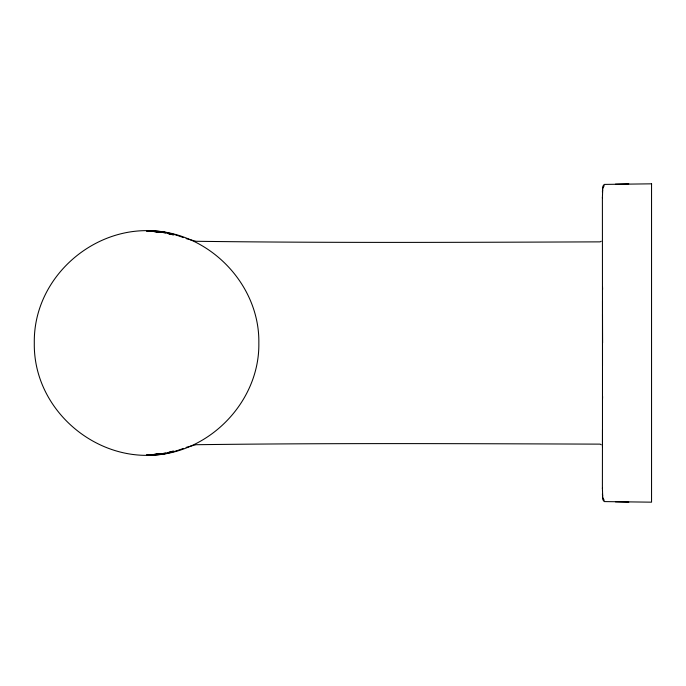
<?xml version="1.0" encoding="UTF-8"?>
<svg xmlns="http://www.w3.org/2000/svg" width="686" height="686" viewBox="0 0 686 686"><rect width="100%" height="100%" fill="white"/><g stroke="black" fill="none" stroke-linecap="round" stroke-linejoin="round"><path stroke-width="1.03" d="M602.394 488.132L602.84 499.7L604.212 501.586L651.554 502.169L651.546 183.831L604.212 184.414L602.84 186.3L602.394 197.868M602.471 446.972L602.497 301.283M602.471 429.728L602.394 488.449M602.497 399.398L602.617 396.602M602.385 192.037L602.617 190.108M602.84 188.17L604.212 185.666M601.279 241.206L600.13 241.866C465.425 242.347 330.703 242.99 195.999 241.283L186.112 238.591M183.351 448.412C112.864 475.87 33.074 418.048 34.3 343C33.074 267.952 112.864 210.13 183.351 237.588M186.112 447.409L195.999 444.717C330.703 443.01 465.425 443.653 600.139 444.134L601.279 444.794M173.421 450.968L167.573 452.811L170.711 451.757M160.292 232.254L146.564 230.728C206.606 229.673 259.865 282.975 258.836 343C259.865 403.025 206.606 456.327 146.564 455.272L160.284 453.746M163.448 453.395L165.566 453.154M166.141 453.515L146.564 455.272L160.267 453.798M163.431 453.463L166.595 453.12M146.564 455.272L161.167 453.832M163.251 453.626L166.372 453.326M615.393 184.182L628.796 183.831M615.393 501.818L628.796 502.169M160.267 232.202L146.564 230.728L166.141 232.485M146.564 230.728L161.167 232.168M163.251 232.374L166.372 232.683M163.431 232.537L166.595 232.88M163.448 232.605L165.566 232.846M173.421 235.041L167.564 233.189L170.711 234.243M167.598 233.283L170.531 234.243L167.573 233.206M602.848 497.83L604.212 500.334M602.385 493.963L602.617 495.892M602.497 286.542L602.617 289.363M651.554 183.831L651.554 184.294M602.394 197.551L602.514 365.707M602.497 314.368L602.591 343"/></g></svg>
